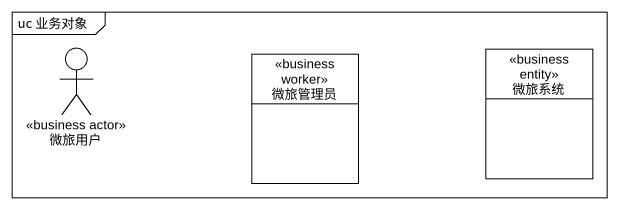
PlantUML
@startuml
mainframe uc 业务对象
allowmixing
hide circle
hide empty members
actor 微旅用户 <<business actor>>
class 微旅管理员 <<business worker>>
class 微旅系统 <<business entity>>
@enduml
